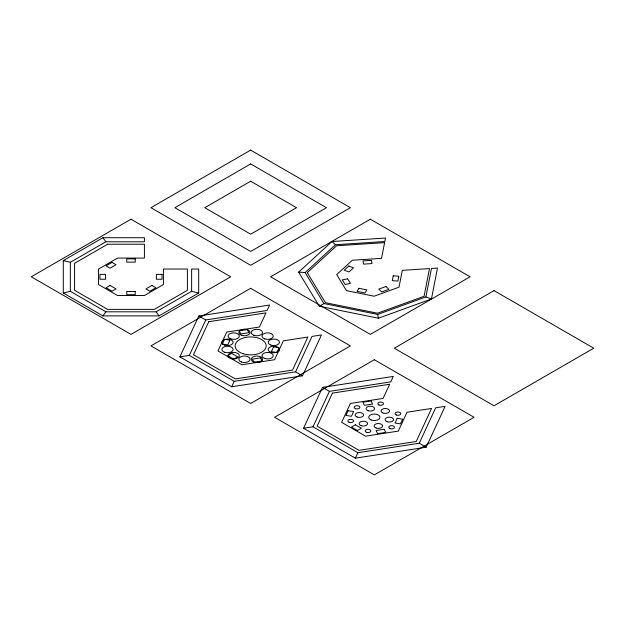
<?xml version="1.0" encoding="UTF-8"?>
<svg xmlns="http://www.w3.org/2000/svg" width="625" height="625" viewBox="0 0 625 625"><rect width="100%" height="100%" fill="white"/><g stroke="black" fill="none" stroke-linecap="round" stroke-linejoin="round"><path stroke-width="0.94" d="M319.32 306.258L323.961 303.586L377.688 314.438L425.891 296.953L431.453 268.445L437.477 268.055L431.445 298.969L378.422 318.203L319.32 306.258L298.641 272.133L331.953 241.523L385.492 238.039L384.812 241.516L335.445 244.727L305.156 272.562L298.641 272.133M179.875 356.852L189.312 355.391L234.227 381.32L295.578 371.828L312.016 336.406L321.453 334.945L302.484 375.82L231.695 386.766L179.875 356.852L198.844 315.977L269.633 305.023L267.102 310.477L205.75 319.969L198.844 315.977M189.312 355.391L205.75 319.969M231.695 386.766L234.227 381.32M303.547 428.25L312.984 426.789L357.898 452.719L419.25 443.227L435.687 407.805L445.125 406.344L426.156 447.219L355.367 458.172L303.547 428.25L322.516 387.375L393.305 376.43L390.773 381.875L329.422 391.367L322.516 387.375M312.984 426.789L329.422 391.367M355.367 458.172L357.898 452.719M63.281 260.609L70.336 262.297L105.859 241.781L144.422 241.781L144.422 237.711L102.938 237.711L63.281 260.609L63.281 292.992L102.938 315.891L105.859 311.812L156.109 311.812L191.633 291.305L198.688 292.992L198.688 269.039L191.633 269.039L191.633 291.305M102.938 315.891L159.023 315.891L198.688 292.992M63.281 292.992L70.336 291.305L105.859 311.812M425.891 296.953L431.445 298.969M295.578 371.828L302.484 375.82M419.25 443.227L426.156 447.219M331.953 241.523L335.445 244.727M102.938 237.711L105.859 241.781M156.109 311.812L159.023 315.891M305.156 272.562L323.961 303.586M377.688 314.438L378.422 318.203M70.336 262.297L70.336 291.305M384.594 242.648L381.523 258.352L352.336 260.25L336.711 274.609L346.406 290.617L374.133 296.219L399.008 287.195L402.297 270.344L429.5 268.578L424.086 296.297L377.453 313.211L325.469 302.711L307.273 272.695L336.578 245.773L384.594 242.648M393.242 275.828L392.297 280.688L397.906 281.055L398.852 276.195L393.242 275.828M208.773 321.711L193.445 354.75L235.336 378.93L292.555 370.078L307.883 337.047L283.359 340.836L274.602 359.719L241.906 364.773L217.969 350.953L226.727 332.078L259.43 327.016L266 312.859L208.773 321.711M224.516 339.32L222.32 344.039L227.773 344.883L229.961 340.164L224.516 339.32M273.555 346.906L271.367 351.625L276.82 352.469L279.008 347.75L273.555 346.906M332.445 393.117L317.117 426.148L359 450.336L416.227 441.484L431.555 408.445L407.031 412.242L398.273 431.117L365.57 436.172L341.641 422.359L350.398 403.477L383.094 398.422L389.664 384.258L332.445 393.117M348.18 410.719L345.992 415.445L351.445 416.281L353.633 411.562L348.18 410.719M397.227 418.313L395.039 423.031L400.484 423.875L402.68 419.156L397.227 418.313M358.898 288.289L357.031 291.367L365.023 292.977L366.883 289.906L358.898 288.289M348.711 266.07L344.211 270.203L348.984 271.938L353.492 267.797L348.711 266.07M130.984 219.219L31.25 276.797L130.984 334.383L230.719 276.797L130.984 219.219M250.664 150.125L150.93 207.703L250.664 265.281L350.398 207.703L250.664 150.125M107.617 244.227L74.562 263.305L74.562 290.289L107.617 309.375L154.352 309.375L187.398 290.289L187.398 269.039L163.422 269.039L163.422 284.555L144.422 295.531L117.547 295.531L98.547 284.555L98.547 269.039L117.547 258.07L144.422 258.07L144.422 244.227L107.617 244.227M250.664 163.938L174.867 207.703L250.664 251.461L326.461 207.703L250.664 163.938M250.664 181.219L204.789 207.703L250.664 234.188L296.539 207.703L250.664 181.219M112.031 262.406L106.047 265.859L110.039 268.164L116.023 264.711L112.031 262.406M110.039 285.438L106.047 287.742L112.031 291.195L116.023 288.891L110.039 285.438M151.93 285.438L145.945 288.891L149.93 291.195L155.914 287.742L151.93 285.438M250.664 288.312L150.93 345.898L250.664 403.477L350.398 345.898L250.664 288.312M370.344 219.219L270.609 276.797L370.344 334.383L470.078 276.797L370.344 219.219M231.719 353.383L227.727 355.688L233.711 359.141L237.703 356.836L231.719 353.383M374.336 359.719L274.602 417.297L374.336 474.875L474.07 417.297L374.336 359.719M494.016 290.617L394.281 348.203L494.016 405.781L593.75 348.203L494.016 290.617M355.383 424.781L351.398 427.086L357.383 430.539L361.367 428.234L355.383 424.781M385.938 286.531L378.766 289.133L381.773 291.891L388.938 289.289L385.938 286.531M347.648 278.797L342.32 279.875L345.117 284.484L350.445 283.406L347.648 278.797M247.453 329.531L239.273 330.797L240.734 333.945L248.914 332.68L247.453 329.531M260.594 357.852L252.422 359.117L253.875 362.258L262.055 360.992L260.594 357.852M371.125 400.938L362.945 402.195L364.406 405.344L372.578 404.078L371.125 400.938M384.266 429.25L376.086 430.516L377.547 433.664L385.727 432.398L384.266 429.25M371.391 260.344L362.984 260.891L363.617 264.125L372.023 263.578L371.391 260.344M135.219 258.883L126.75 258.883L126.75 262.141L135.219 262.141L135.219 258.883M105.594 274.359L99.953 274.359L99.953 279.242L105.594 279.242L105.594 274.359M162.016 274.359L156.375 274.359L156.375 279.242L162.016 279.242L162.016 274.359M135.219 291.461L126.75 291.461L126.75 294.711L135.219 294.711L135.219 291.461M387.031 421.672A4.234 2.445 0 0 0 393.547 419.734A4.234 2.445 0 0 0 387.383 417.445A4.234 2.445 0 0 0 387.031 421.672M396.406 415.016A2.82 1.625 0 0 0 400.75 413.727A2.82 1.625 0 0 0 396.641 412.195A2.82 1.625 0 0 0 396.406 415.016M376.148 428.039A4.234 2.445 0 0 0 382.578 426.008A4.234 2.445 0 0 0 376.32 423.805A4.234 2.445 0 0 0 376.148 428.039M390.141 428.664A2.82 1.625 0 0 0 394.43 427.312A2.82 1.625 0 0 0 390.258 425.844A2.82 1.625 0 0 0 390.141 428.664M361.25 425.75A4.234 2.445 0 0 0 367.594 423.633A4.234 2.445 0 0 0 361.25 421.516A4.234 2.445 0 0 0 361.25 425.75M366.602 432.328A2.82 1.625 0 0 0 370.836 430.922A2.82 1.625 0 0 0 366.602 429.508A2.82 1.625 0 0 0 366.602 432.328M357.062 417.031A4.234 2.445 0 0 0 363.578 415.094A4.234 2.445 0 0 0 357.406 412.805A4.234 2.445 0 0 0 357.062 417.031M349.211 422.32A2.82 1.625 0 0 0 353.555 421.023A2.82 1.625 0 0 0 349.445 419.5A2.82 1.625 0 0 0 349.211 422.32M368.117 410.734A4.234 2.445 0 0 0 374.547 408.703A4.234 2.445 0 0 0 368.289 406.5A4.234 2.445 0 0 0 368.117 410.734M355.594 408.711A2.82 1.625 0 0 0 359.883 407.359A2.82 1.625 0 0 0 355.711 405.898A2.82 1.625 0 0 0 355.594 408.711M382.938 412.984A4.234 2.445 0 0 0 389.523 411.141A4.234 2.445 0 0 0 383.453 408.766A4.234 2.445 0 0 0 382.938 412.984M379.078 405.023A2.82 1.625 0 0 0 383.469 403.789A2.82 1.625 0 0 0 379.422 402.211A2.82 1.625 0 0 0 379.078 405.023M371.172 419.992A5.641 3.258 0 0 0 379.961 417.531A5.641 3.258 0 0 0 371.867 414.367A5.641 3.258 0 0 0 371.172 419.992M242.906 353.656A15.516 8.961 0 0 0 266.18 345.898A15.516 8.961 0 0 0 242.906 338.141A15.516 8.961 0 0 0 242.906 353.656M224.57 352.258A5.641 3.258 0 0 0 233.141 349.555A5.641 3.258 0 0 0 224.797 346.617A5.641 3.258 0 0 0 224.57 352.258M241.406 362.008A5.641 3.258 0 0 0 250.094 359.422A5.641 3.258 0 0 0 241.875 356.375A5.641 3.258 0 0 0 241.406 362.008M264.797 358.508A5.641 3.258 0 0 0 273.258 355.688A5.641 3.258 0 0 0 264.797 352.867A5.641 3.258 0 0 0 264.797 358.508M270.891 345.094A5.641 3.258 0 0 0 279.469 342.391A5.641 3.258 0 0 0 271.125 339.453A5.641 3.258 0 0 0 270.891 345.094M253.82 335.266A5.641 3.258 0 0 0 262.508 332.68A5.641 3.258 0 0 0 254.289 329.633A5.641 3.258 0 0 0 253.82 335.266M230.891 338.93A5.641 3.258 0 0 0 239.352 336.109A5.641 3.258 0 0 0 230.891 333.289A5.641 3.258 0 0 0 230.891 338.93M241.523 335.305A5.641 3.258 0 0 0 250.102 332.602A5.641 3.258 0 0 0 241.758 329.664A5.641 3.258 0 0 0 241.523 335.305M224.453 345.055A5.641 3.258 0 0 0 233.141 342.469A5.641 3.258 0 0 0 224.922 339.422A5.641 3.258 0 0 0 224.453 345.055M230.547 358.383A5.641 3.258 0 0 0 239.336 355.922A5.641 3.258 0 0 0 231.242 352.758A5.641 3.258 0 0 0 230.547 358.383M253.938 362.047A5.641 3.258 0 0 0 262.508 359.344A5.641 3.258 0 0 0 254.164 356.406A5.641 3.258 0 0 0 253.938 362.047M270.773 352.219A5.641 3.258 0 0 0 279.461 349.633A5.641 3.258 0 0 0 271.242 346.586A5.641 3.258 0 0 0 270.773 352.219M264.797 338.93A5.641 3.258 0 0 0 273.258 336.109A5.641 3.258 0 0 0 264.797 333.289A5.641 3.258 0 0 0 264.797 338.93"/></g></svg>
